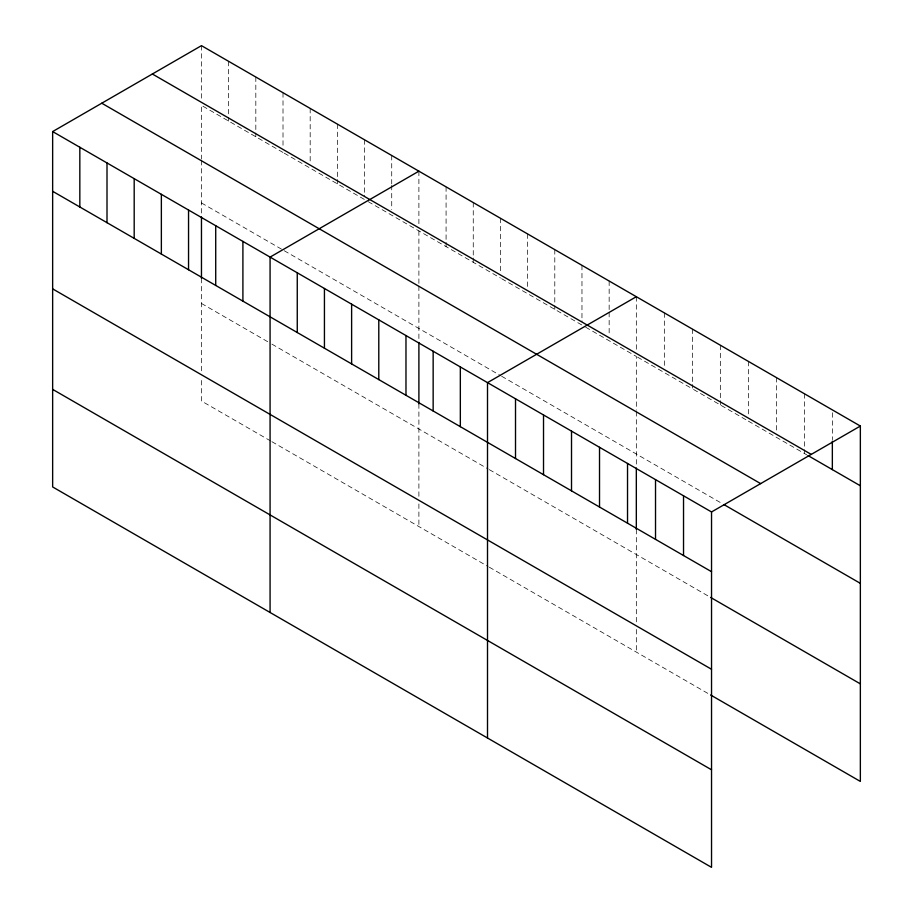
<?xml version="1.0" encoding="UTF-8"?>
<svg xmlns="http://www.w3.org/2000/svg" width="913" height="913" viewBox="0 0 913 913"><rect width="100%" height="100%" fill="white"/><g stroke="black" fill="none" stroke-linecap="round" stroke-linejoin="round"><path stroke-width="0.68" stroke-dasharray="4.57 3.42" d="M283.007 152.46L201.465 105.383L201.465 159.113M284.24 153.167L364.538 199.525L364.538 195.268M368.247 201.67L500.438 277.986M501.671 278.705L581.969 325.062L581.969 320.794M585.678 327.196L636.327 356.447L636.327 410.177M637.548 357.143L692.339 388.778L692.339 384.51M693.549 389.486L747.119 420.414M748.34 421.11L806.784 454.857M201.465 202.948L283.007 250.014M284.24 250.733L500.438 375.551M501.671 376.27L720.334 502.515M201.465 303.47L270.647 343.402M271.891 344.121L488.078 468.94M489.322 469.647L709.378 596.703M270.647 440.968L201.465 401.035L201.465 378.404M271.891 441.687L488.078 566.505M489.322 567.213L709.378 694.268M832.348 412.733L832.348 439.746M804.342 393.72L804.342 453.441M776.347 377.548L776.347 431.587M748.34 361.388L748.34 415.426M720.334 345.217L720.334 399.255M720.334 400.681L720.334 404.95M692.339 329.045L692.339 383.095M664.333 312.885L664.333 366.923M636.327 296.714L636.327 352.178M636.327 411.592L636.327 466.577M636.327 529.403L636.327 623.819M636.327 629.468L636.327 652.099M609.154 281.021L609.154 310.888M609.154 312.314L609.154 335.06M581.969 265.329L581.969 319.367M554.796 249.637L554.796 309.37M527.611 233.945L527.611 289.41M500.438 218.253L500.438 272.302M473.254 202.56L473.254 256.61M473.254 258.025L473.254 262.293M446.08 186.868L446.08 240.918M446.08 242.333L446.08 246.601M418.896 171.188L418.896 226.641M418.896 230.909L418.896 284.639M418.896 286.054L418.896 339.647M418.896 403.866L418.896 498.281M418.896 503.942L418.896 526.561M391.723 155.495L391.723 183.935M391.723 185.35L391.723 209.534M364.538 139.803L364.538 193.841M337.365 124.111L337.365 178.149M337.365 179.576L337.365 183.833M310.18 108.419L310.18 162.457M283.007 92.727L283.007 146.765M255.823 77.034L255.823 136.767M228.649 61.342L228.649 121.075M201.465 45.65L201.465 99.688M201.465 160.528L201.465 214.11M201.465 278.339L201.465 372.755"/><path stroke-width="1.37" d="M52.646 131.575L711.535 511.965L711.535 867.35L52.646 486.949L52.646 131.575L201.465 45.65L860.354 426.051L860.354 781.425L710.599 694.976M418.896 171.188L270.077 257.101L270.077 612.486M636.327 296.714L487.508 382.638L487.508 738.012M711.535 511.965L860.354 426.051M152.357 73.999L811.235 454.4M807.994 455.553L860.354 485.784M101.765 103.215L760.643 483.616M723.986 504.615L860.354 583.35M52.646 191.296L711.535 571.698M710.599 597.41L860.354 683.871M52.646 288.862L711.535 669.263M52.646 389.383L711.535 769.785M832.348 441.173L832.348 469.613M683.529 495.805L683.529 555.538M655.523 479.633L655.523 539.366M636.327 467.97L636.327 529.403M627.528 463.473L627.528 523.195M599.521 447.302L599.521 507.035M571.515 431.13L571.515 490.863M543.52 414.97L543.52 474.703M515.514 398.798L515.514 458.531M460.335 366.946L460.335 426.668M433.15 351.254L433.15 410.976M418.896 342.443L418.896 403.866M405.977 335.562L405.977 395.295M378.792 319.87L378.792 379.603M351.619 304.177L351.619 363.91M324.435 288.485L324.435 348.218M297.261 272.793L297.261 332.526M242.904 241.409L242.904 301.142M215.719 225.716L215.719 285.449M201.465 216.906L201.465 278.339M188.546 210.024L188.546 269.757M161.361 194.332L161.361 254.065M134.188 178.64L134.188 238.373M107.004 162.948L107.004 222.681M79.83 147.255L79.83 206.989"/></g></svg>
